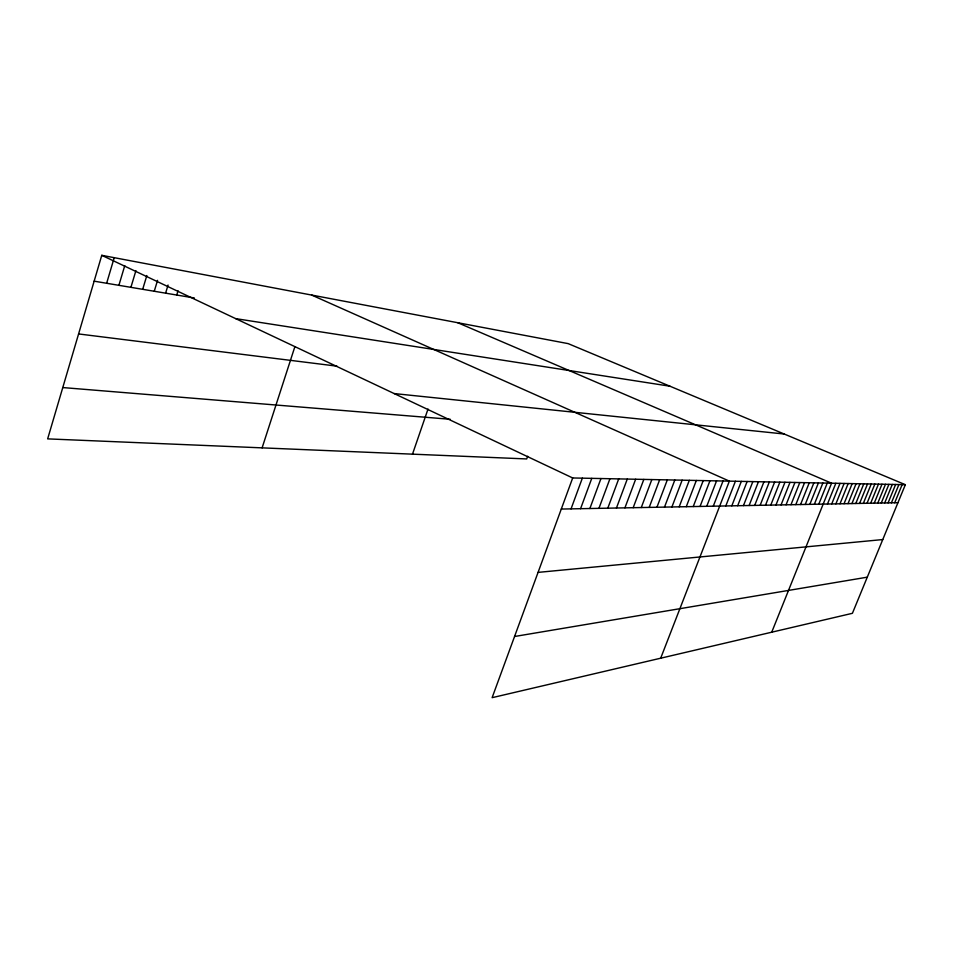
<?xml version="1.0" encoding="UTF-8"?>
<svg xmlns="http://www.w3.org/2000/svg" width="953" height="953" viewBox="0 0 953 953"><rect width="100%" height="100%" fill="white"/><g stroke="black" fill="none" stroke-linecap="round" stroke-linejoin="round"><path stroke-width="1.43" d="M905.35 484.696L572.693 477.965L492.117 697.679L852.411 613.303L905.35 484.696L568.167 343.628L101.768 255.321L47.65 438.88L526.699 458.941L527.664 456.249M106.641 283.267L114.229 257.679M118.887 285.328L124.772 265.625M130.906 287.341L135.922 270.628M142.688 289.319L146.845 275.524M154.255 291.261L157.567 280.325M165.596 293.167L168.073 285.042M176.734 295.025L178.032 290.772M262.111 447.862L294.87 346.701M412.494 454.164L428.028 409.028M571.05 508.878L582.343 478.168M580.568 508.699L591.765 478.358M589.859 508.521L600.962 478.537M598.925 508.354L609.944 478.728M607.788 508.187L618.711 478.894M616.448 508.02L627.277 479.073M624.918 507.854L635.651 479.24M633.185 507.699L643.835 479.407M641.274 507.544L651.84 479.573M649.196 507.401L659.667 479.728M656.927 507.258L667.314 479.883M664.503 507.115L674.807 480.038M671.913 506.972L682.134 480.181M679.179 506.829L689.317 480.324M686.279 506.698L696.333 480.467M693.236 506.567L703.219 480.61M700.062 506.436L709.961 480.741M706.733 506.317L716.561 480.872M713.285 506.186L723.029 481.003M660.691 658.201L729.367 481.134L311.595 295.049M725.805 505.948L735.406 481.253M731.809 505.84L741.327 481.384M737.682 505.733L747.14 481.491M743.459 505.614L752.846 481.61M749.129 505.507L758.445 481.73M754.693 505.412L763.937 481.837M760.149 505.304L769.333 481.944M765.521 505.197L774.634 482.051M770.786 505.102L779.852 482.158M775.968 505.007L784.962 482.266M781.055 504.911L789.989 482.361M786.058 504.816L794.933 482.468M790.978 504.721L799.781 482.563M795.815 504.625L804.558 482.659M800.568 504.542L809.252 482.754M805.237 504.447L813.862 482.849M809.836 504.363L818.401 482.933M814.35 504.28L822.868 483.028M818.794 504.197L827.252 483.111M771.727 632.196L831.576 483.207L457.726 322.71M827.478 504.03L835.829 483.29M831.719 503.946L840.01 483.374M835.888 503.875L844.12 483.457M839.998 503.792L848.17 483.54M844.036 503.72L852.161 483.624M848.015 503.649L856.092 483.695M851.934 503.565L859.963 483.779M855.794 503.494L863.775 483.85M859.594 503.422L867.528 483.933M863.347 503.351L871.221 484.005M867.027 503.279L874.854 484.076M870.673 503.22L878.452 484.148M874.246 503.148L881.978 484.219M877.784 503.077L885.468 484.291M881.263 503.017L888.899 484.362M884.694 502.946L892.282 484.434M888.077 502.886L895.617 484.493M891.412 502.827L898.905 484.565M894.7 502.767L902.157 484.624M514.56 636.497L867.278 577.173M538.076 572.384L882.764 539.565M561.293 509.057L897.94 502.696M62.779 387.561L450.257 419.284M394.161 393.565L784.188 434.008M78.587 333.943L336.969 366.155M235.665 318.624L669.983 386.215M94.144 281.171L194.364 297.991M101.768 255.321L572.693 477.965"/></g></svg>
